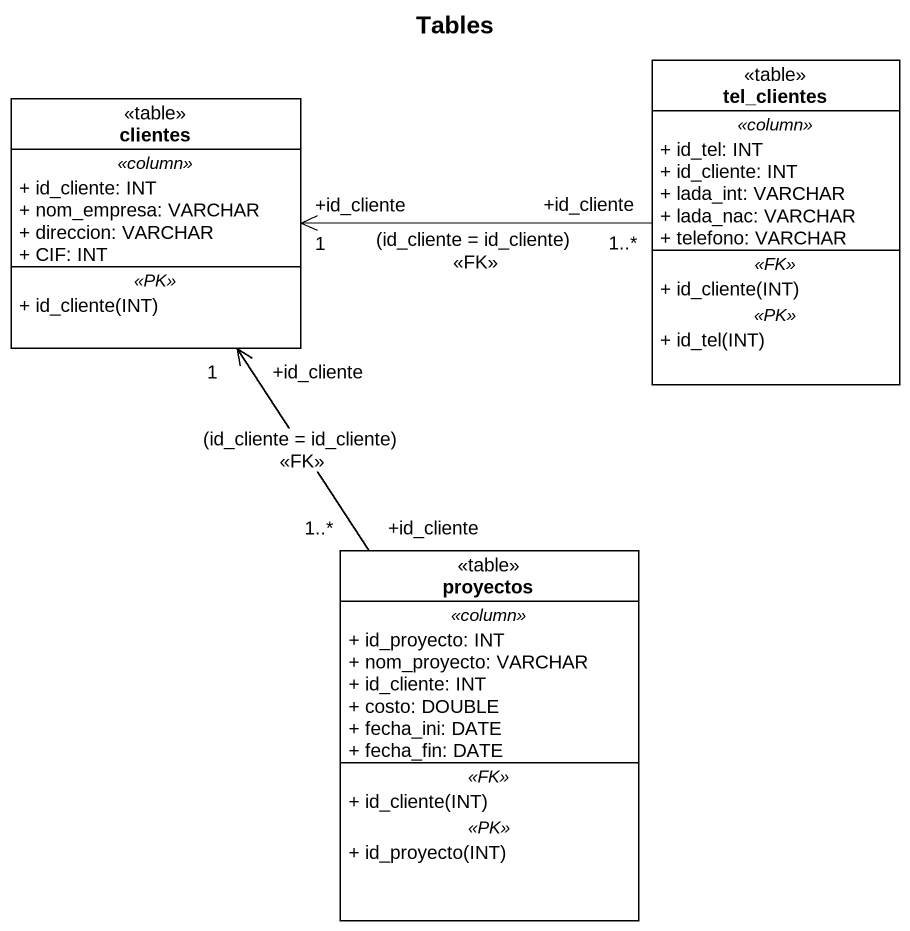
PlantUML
@startuml
title Tables
hide circle
hide empty members
skinparam classAttributeIconSize 0
class tel_clientes <<table>> {
  .. <<column>> ..
  + id_tel: INT
  + id_cliente: INT
  + lada_int: VARCHAR
  + lada_nac: VARCHAR
  + telefono: VARCHAR
  .. <<FK>> ..
  + id_cliente(INT)
  .. <<PK>> ..
  + id_tel(INT)
}
class clientes <<table>> {
  .. <<column>> ..
  + id_cliente: INT
  + nom_empresa: VARCHAR
  + direccion: VARCHAR
  + CIF: INT
  .. <<PK>> ..
  + id_cliente(INT)
}
class proyectos <<table>> {
  .. <<column>> ..
  + id_proyecto: INT
  + nom_proyecto: VARCHAR
  + id_cliente: INT
  + costo: DOUBLE
  + fecha_ini: DATE
  + fecha_fin: DATE
  .. <<FK>> ..
  + id_cliente(INT)
  .. <<PK>> ..
  + id_proyecto(INT)
}
tel_clientes "+id_cliente\n1..*" -left-> "+id_cliente\n1" clientes : (id_cliente = id_cliente)\n<<FK>>
proyectos "+id_cliente\n1..*" -up-> "+id_cliente\n1" clientes : (id_cliente = id_cliente)\n<<FK>>
@enduml
